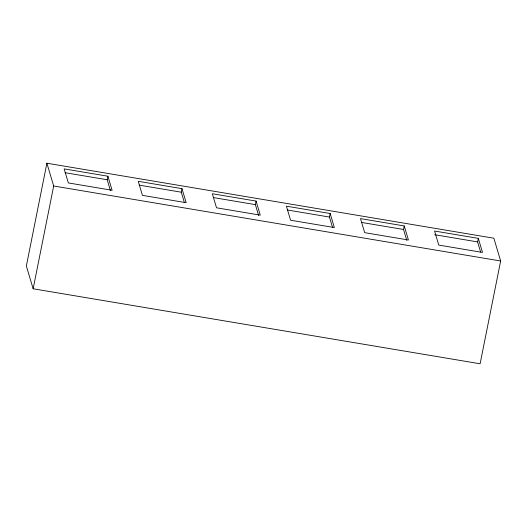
<?xml version="1.0" encoding="UTF-8"?>
<svg xmlns="http://www.w3.org/2000/svg" width="527" height="527" viewBox="0 0 527 527"><rect width="100%" height="100%" fill="white"/><g stroke="black" fill="none" stroke-linecap="round" stroke-linejoin="round"><path stroke-width="0.79" d="M46.89 163.218L26.35 266.003L33.142 288.783L480.11 363.782L500.65 260.997L493.858 238.217L46.89 163.218L53.682 185.998L33.142 288.783M110.459 190.695L107.205 179.766L107.91 176.222L64.162 168.877L68.352 182.935L112.099 190.273L107.91 176.222M184.312 202.342L181.281 192.197L181.993 188.653L138.245 181.308L142.435 195.365L186.183 202.704L181.993 188.653M258.625 215.556L255.364 204.621L256.076 201.077L212.328 193.738L216.518 207.796L260.266 215.135L256.076 201.077M332.471 227.203L329.447 217.052L330.159 213.507L286.405 206.169L290.594 220.227L334.349 227.565L330.159 213.507M406.791 240.417L403.53 229.482L404.235 225.938L360.488 218.6L364.677 232.657L408.432 239.996L404.235 225.938M480.637 252.064L477.614 241.913L478.318 238.369L434.571 231.03L438.76 245.081L482.508 252.426L478.318 238.369M65.071 172.698L107.205 179.766M139.154 185.129L181.281 192.197M213.237 197.553L255.364 204.621M287.32 209.983L329.447 217.052M361.403 222.414L403.53 229.482M434.67 234.713L477.614 241.913M53.682 185.998L500.65 260.997"/></g></svg>
